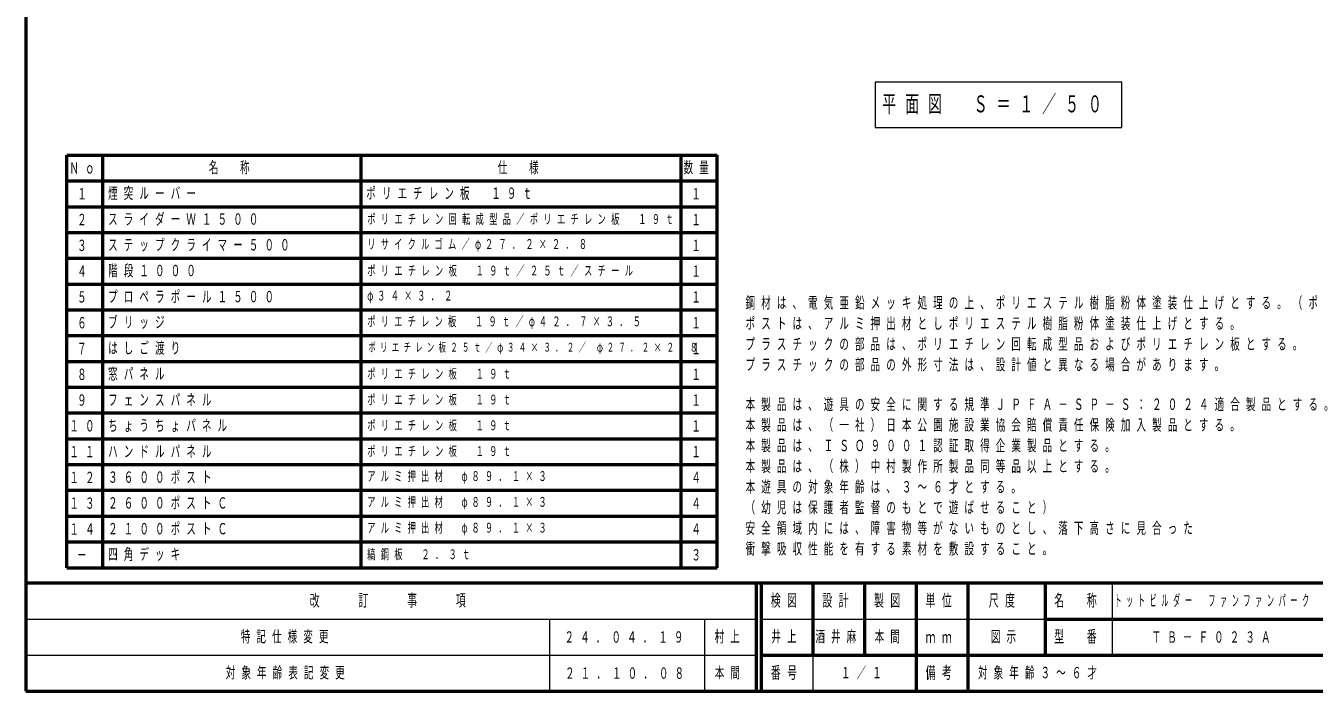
# Model space of a CAD drawing. Units: millimetres on the paper. Extents: x -385 to 0, y -594 to 267.
# Drawn here: x -385 to -135.4, y 0 to 129 of the extents above; entities that cross this region are included whole.
import ezdxf
from ezdxf.enums import TextEntityAlignment as Align

# ---------------------------------------------------------------- set-up
doc = ezdxf.new("R2010")
doc.units = ezdxf.units.MM
doc.layers.add('LY_1', color=140, linetype='Continuous', lineweight=50)
doc.styles.add('ＭＳ ゴシック', font='')
doc.styles.get('ＭＳ ゴシック').set_extended_font_data('MS Gothic')

msp = doc.modelspace()

# ---------------------------------------------------------------- linework, layer by layer
at = {"layer": 'LY_1', "color": 7}
for p, q in [((-385, 267), (-385, 0)), ((-385, 21), (0, 21)), ((-385, 0), (0, 0))]:
    msp.add_line(p, q, dxfattribs=at)
at = {"layer": 'LY_1', "color": 7, "lineweight": 13}
for p, q in [((-220.455, 118.103), (-220.455, 109.303)), ((-172.655, 118.103), (-220.455, 118.103)), ((-172.655, 109.303), (-172.655, 118.103)), ((-220.455, 109.303), (-172.655, 109.303)), ((-174.5, 21), (-174.5, 7)), ((-385, 14), (-243.5, 14)), ((-283.5, 14), (-283.5, 0)), ((-253.5, 14), (-253.5, 0)), ((-242.5, 14), (-187.5, 14)), ((-385, 7), (-243.5, 7)), ((-232.5, 7), (-232.5, 0))]:
    msp.add_line(p, q, dxfattribs=at)
at = {"layer": 'LY_1'}
for p, q in [((-377.042, 103.958), (-251.042, 103.958)), ((-377.042, 23.958), (-377.042, 103.958)), ((-370.042, 23.958), (-370.042, 103.958)), ((-320.042, 23.958), (-320.042, 103.958)), ((-258.042, 23.958), (-258.042, 103.958)), ((-251.042, 23.958), (-251.042, 103.958)), ((-377.042, 98.958), (-251.042, 98.958)), ((-377.042, 93.958), (-251.042, 93.958)), ((-377.042, 88.958), (-251.042, 88.958)), ((-377.042, 83.958), (-251.042, 83.958)), ((-377.042, 78.958), (-251.042, 78.958)), ((-377.042, 73.958), (-251.042, 73.958)), ((-377.042, 68.958), (-251.042, 68.958)), ((-377.042, 63.958), (-251.042, 63.958)), ((-377.042, 58.958), (-251.042, 58.958)), ((-377.042, 53.958), (-251.042, 53.958)), ((-377.042, 48.958), (-251.042, 48.958)), ((-377.042, 43.958), (-251.042, 43.958)), ((-377.042, 38.958), (-251.042, 38.958)), ((-377.042, 33.958), (-251.042, 33.958)), ((-377.042, 28.958), (-251.042, 28.958)), ((-377.042, 23.958), (-251.042, 23.958)), ((-243.5, 21), (-243.5, 0)), ((-242.5, 21), (-242.5, 0)), ((-232.5, 21), (-232.5, 7)), ((-222.5, 21), (-222.5, 7)), ((-212.5, 21), (-212.5, 0)), ((-202.5, 21), (-202.5, 7)), ((-187.5, 21), (-187.5, 7)), ((-187.5, 14), (-70, 14)), ((-242.5, 7), (0, 7)), ((-202.5, 7), (-202.5, 0))]:
    msp.add_line(p, q, dxfattribs=at)

# ---------------------------------------------------------------- texts
at = {"layer": 'LY_1', "color": 7, "style": 'ＭＳ ゴシック', "width": 0.6}
for s, p in [('１', (-375.042, 96.458)), ('１', (-256.042, 96.458)), ('２', (-375.042, 91.458)), ('１', (-256.042, 91.458)), ('３', (-375.042, 86.458)), ('１', (-256.042, 86.458)), ('４', (-375.042, 81.458)), ('１', (-256.042, 81.458)), ('５', (-375.042, 76.458)), ('１', (-256.042, 76.458)), ('６', (-375.042, 71.458)), ('１', (-256.042, 71.458)), ('７', (-375.042, 66.458)), ('１', (-256.042, 66.458)), ('８', (-375.042, 61.458)), ('１', (-256.042, 61.458)), ('９', (-375.042, 56.458)), ('１', (-256.042, 56.458)), ('１', (-256.042, 51.458)), ('１', (-256.042, 46.458)), ('４', (-256.042, 41.458)), ('４', (-256.042, 36.458)), ('４', (-256.042, 31.458)), ('３', (-256.042, 26.458)), ('－', (-375.042, 26.458))]:
    msp.add_text(s, height=2.199, dxfattribs=at).set_placement(p, align=Align.MIDDLE_LEFT)
at = {"layer": 'LY_1', "color": 7, "style": 'ＭＳ ゴシック'}
for s, insert, char_height, attachment_point in [('\\T1.64;\\W0.6;平面図\u3000Ｓ＝１／５０', (-219.055, 113.703), 3.299, 4), ('\\T1.64;\\W0.6;Ｎｏ', (-376.542, 101.458), 2.199, 4), ('\\T1.64;\\W0.6;名\u3000称', (-349.542, 101.458), 2.199, 4), ('\\T1.64;\\W0.6;仕\u3000様', (-293.542, 101.458), 2.199, 4), ('\\T1.64;\\W0.6;数量', (-257.542, 101.458), 2.199, 4), ('\\T1.64;\\W0.6;煙突ルーバー', (-369.042, 96.458), 2.199, 4), ('\\T1.64;\\W0.6;ポリエチレン板\u3000１９ｔ', (-319.042, 96.458), 2.199, 4), ('\\T1.64;\\W0.6;スライダーＷ１５００', (-369.042, 91.458), 2.199, 4), ('\\T1.64;\\W0.6;ポリエチレン回転成型品／ポリエチレン板\u3000１９ｔ', (-318.842, 91.458), 1.906, 4), ('\\T1.64;\\W0.6;ステップクライマー５００', (-369.042, 86.458), 2.199, 4), ('\\T1.63;\\W0.6;リサイクルゴム／φ２７．２×２．８', (-318.842, 86.458), 1.906, 4), ('\\T1.64;\\W0.6;階段１０００', (-369.042, 81.458), 2.199, 4), ('\\T1.64;\\W0.6;ポリエチレン板\u3000１９ｔ／２５ｔ／スチール', (-318.842, 81.458), 1.906, 4), ('\\T1.64;\\W0.6;プロペラポール１５００', (-369.042, 76.458), 2.199, 4), ('\\T1.63;\\W0.6;φ３４×３．２', (-318.842, 76.458), 1.906, 4), ('\\T1.64;\\W0.6;鋼材は、電気亜鉛メッキ処理の上、ポリエステル樹脂粉体塗装仕上げとする。（ポストを除く）', (-245.535, 76.443), 2.199, 1), ('\\T1.64;\\W0.6;ブリッジ', (-369.042, 71.458), 2.199, 4), ('\\T1.63;\\W0.6;ポリエチレン板\u3000１９ｔ／φ４２．７×３．５', (-318.842, 71.458), 1.906, 4), ('\\T1.64;\\W0.6;ポストは、アルミ押出材としポリエステル樹脂粉体塗装仕上げとする。', (-245.535, 72.443), 2.199, 1), ('\\T1.64;\\W0.6;はしご渡り', (-369.042, 66.458), 2.199, 4), ('\\T1.6;\\W0.6;ポリエチレン板２５ｔ／φ３４×３．２／\\~φ２７．２×２．８', (-318.603, 66.458), 1.686, 4), ('\\T1.64;\\W0.6;プラスチックの部品は、ポリエチレン回転成型品およびポリエチレン板とする。', (-245.535, 68.443), 2.199, 1), ('\\T1.64;\\W0.6;窓パネル', (-369.042, 61.458), 2.199, 4), ('\\T1.64;\\W0.6;ポリエチレン板\u3000１９ｔ', (-318.842, 61.458), 1.906, 4), ('\\T1.64;\\W0.6;プラスチックの部品の外形寸法は、設計値と異なる場合があります。', (-245.535, 64.443), 2.199, 1), ('\\T1.64;\\W0.6;フェンスパネル', (-369.042, 56.458), 2.199, 4), ('\\T1.64;\\W0.6;ポリエチレン板\u3000１９ｔ', (-318.842, 56.458), 1.906, 4), ('\\T1.64;\\W0.6;本製品は、遊具の安全に関する規準ＪＰＦＡ－ＳＰ－Ｓ：２０２４適合製品とする。', (-245.535, 56.754), 2.199, 1), ('\\T1.64;\\W0.6;１０', (-376.542, 51.458), 2.199, 4), ('\\T1.64;\\W0.6;ちょうちょパネル', (-369.042, 51.458), 2.199, 4), ('\\T1.64;\\W0.6;ポリエチレン板\u3000１９ｔ', (-318.842, 51.458), 1.906, 4), ('\\T1.64;\\W0.6;本製品は、（一社）日本公園施設業協会賠償責任保険加入製品とする。', (-245.535, 52.754), 2.199, 1), ('\\T1.64;\\W0.6;１１', (-376.542, 46.458), 2.199, 4), ('\\T1.64;\\W0.6;ハンドルパネル', (-369.042, 46.458), 2.199, 4), ('\\T1.64;\\W0.6;ポリエチレン板\u3000１９ｔ', (-318.842, 46.458), 1.906, 4), ('\\T1.64;\\W0.6;本製品は、ＩＳＯ９００１認証取得企業製品とする。', (-245.535, 48.754), 2.199, 1), ('\\T1.64;\\W0.6;本製品は、（株）中村製作所製品同等品以上とする。', (-245.535, 44.754), 2.199, 1), ('\\T1.64;\\W0.6;１２', (-376.542, 41.458), 2.199, 4), ('\\T1.64;\\W0.6;３６００ポスト', (-369.042, 41.458), 2.199, 4), ('\\T1.63;\\W0.6;アルミ押出材\u3000φ８９．１×３', (-318.842, 41.458), 1.906, 4), ('\\T1.64;\\W0.6;本遊具の対象年齢は、３～６才とする。', (-245.535, 40.754), 2.199, 1), ('\\T1.64;\\W0.6;１３', (-376.542, 36.458), 2.199, 4), ('\\T1.64;\\W0.6;２６００ポストＣ', (-369.042, 36.458), 2.199, 4), ('\\T1.63;\\W0.6;アルミ押出材\u3000φ８９．１×３', (-318.842, 36.458), 1.906, 4), ('\\T1.64;\\W0.6;（幼児は保護者監督のもとで遊ばせること）', (-245.535, 36.754), 2.199, 1), ('\\T1.64;\\W0.6;１４', (-376.542, 31.458), 2.199, 4), ('\\T1.64;\\W0.6;２１００ポストＣ', (-369.042, 31.458), 2.199, 4), ('\\T1.63;\\W0.6;アルミ押出材\u3000φ８９．１×３', (-318.842, 31.458), 1.906, 4), ('\\T1.64;\\W0.6;安全領域内には、障害物等がないものとし、落下高さに見合った', (-245.535, 32.754), 2.199, 1), ('\\T1.64;\\W0.6;四角デッキ', (-369.042, 26.458), 2.199, 4), ('\\T1.64;\\W0.6;縞鋼板\u3000２．３ｔ', (-318.842, 26.458), 1.906, 4), ('\\T1.64;\\W0.6;衝撃吸収性能を有する素材を敷設すること。', (-245.535, 28.754), 2.199, 1), ('\\T1.64;\\W0.6;改\u3000\u3000訂\u3000\u3000事\u3000\u3000項', (-314.25, 17.5), 2.346, 5), ('\\T1.64;\\W0.6;検図', (-237.5, 17.5), 2.346, 5), ('\\T1.64;\\W0.6;設計', (-227.5, 17.5), 2.346, 5), ('\\T1.64;\\W0.6;製図', (-217.5, 17.5), 2.346, 5), ('\\T1.64;\\W0.6;単位', (-207.5, 17.5), 2.346, 5), ('\\T1.64;\\W0.6;尺度', (-195.25, 17.5), 2.346, 5), ('\\T1.64;\\W0.6;名\u3000称', (-181, 17.5), 2.346, 5), ('\\T1.64;\\W0.45;トットビルダー\u3000ファンファンパーク', (-154.75, 17.5), 2.199, 5), ('\\T1.64;\\W0.6;特記仕様変更', (-334.25, 10.5), 2.199, 5), ('\\T1.64;\\W0.6;２４．０４．１９', (-268.5, 10.5), 2.199, 5), ('\\T1.64;\\W0.6;村上', (-248.5, 10.5), 2.199, 5), ('\\T1.64;\\W0.6;井上', (-237.5, 10.5), 2.199, 5), ('\\T1.64;\\W0.6;酒井麻', (-232, 10.5), 2.199, 4), ('\\T1.64;\\W0.6;本間', (-217.5, 10.5), 2.199, 5), ('\\T1.64;\\W0.6;ｍｍ', (-207.5, 10.5), 2.346, 5), ('\\T1.64;\\W0.6;図示', (-198, 10.5), 2.199, 4), ('\\T1.64;\\W0.6;型\u3000番', (-181, 10.5), 2.346, 5), ('\\T1.64;\\W0.6;ＴＢ－Ｆ０２３Ａ', (-154.75, 10.5), 2.199, 5), ('\\T1.64;\\W0.6;対象年齢表記変更', (-346.25, 3.5), 2.199, 4), ('\\T1.64;\\W0.6;本間', (-251.5, 3.5), 2.199, 4), ('\\T1.64;\\W0.6;番号', (-237.5, 3.5), 2.346, 5), ('\\T1.64;\\W0.6;１／１', (-222.5, 3.5), 2.199, 5), ('\\T1.64;\\W0.6;備考', (-207.5, 3.5), 2.346, 5), ('\\T1.64;\\W0.6;対象年齢３～６才', (-200.5, 3.5), 2.199, 4), ('\\T1.64;\\W0.6;２１．１０．０８', (-280.5, 3.5), 2.199, 4)]:
    msp.add_mtext(s, dxfattribs=dict(at, insert=insert, char_height=char_height, attachment_point=attachment_point))

doc.saveas('drawing.dxf')
